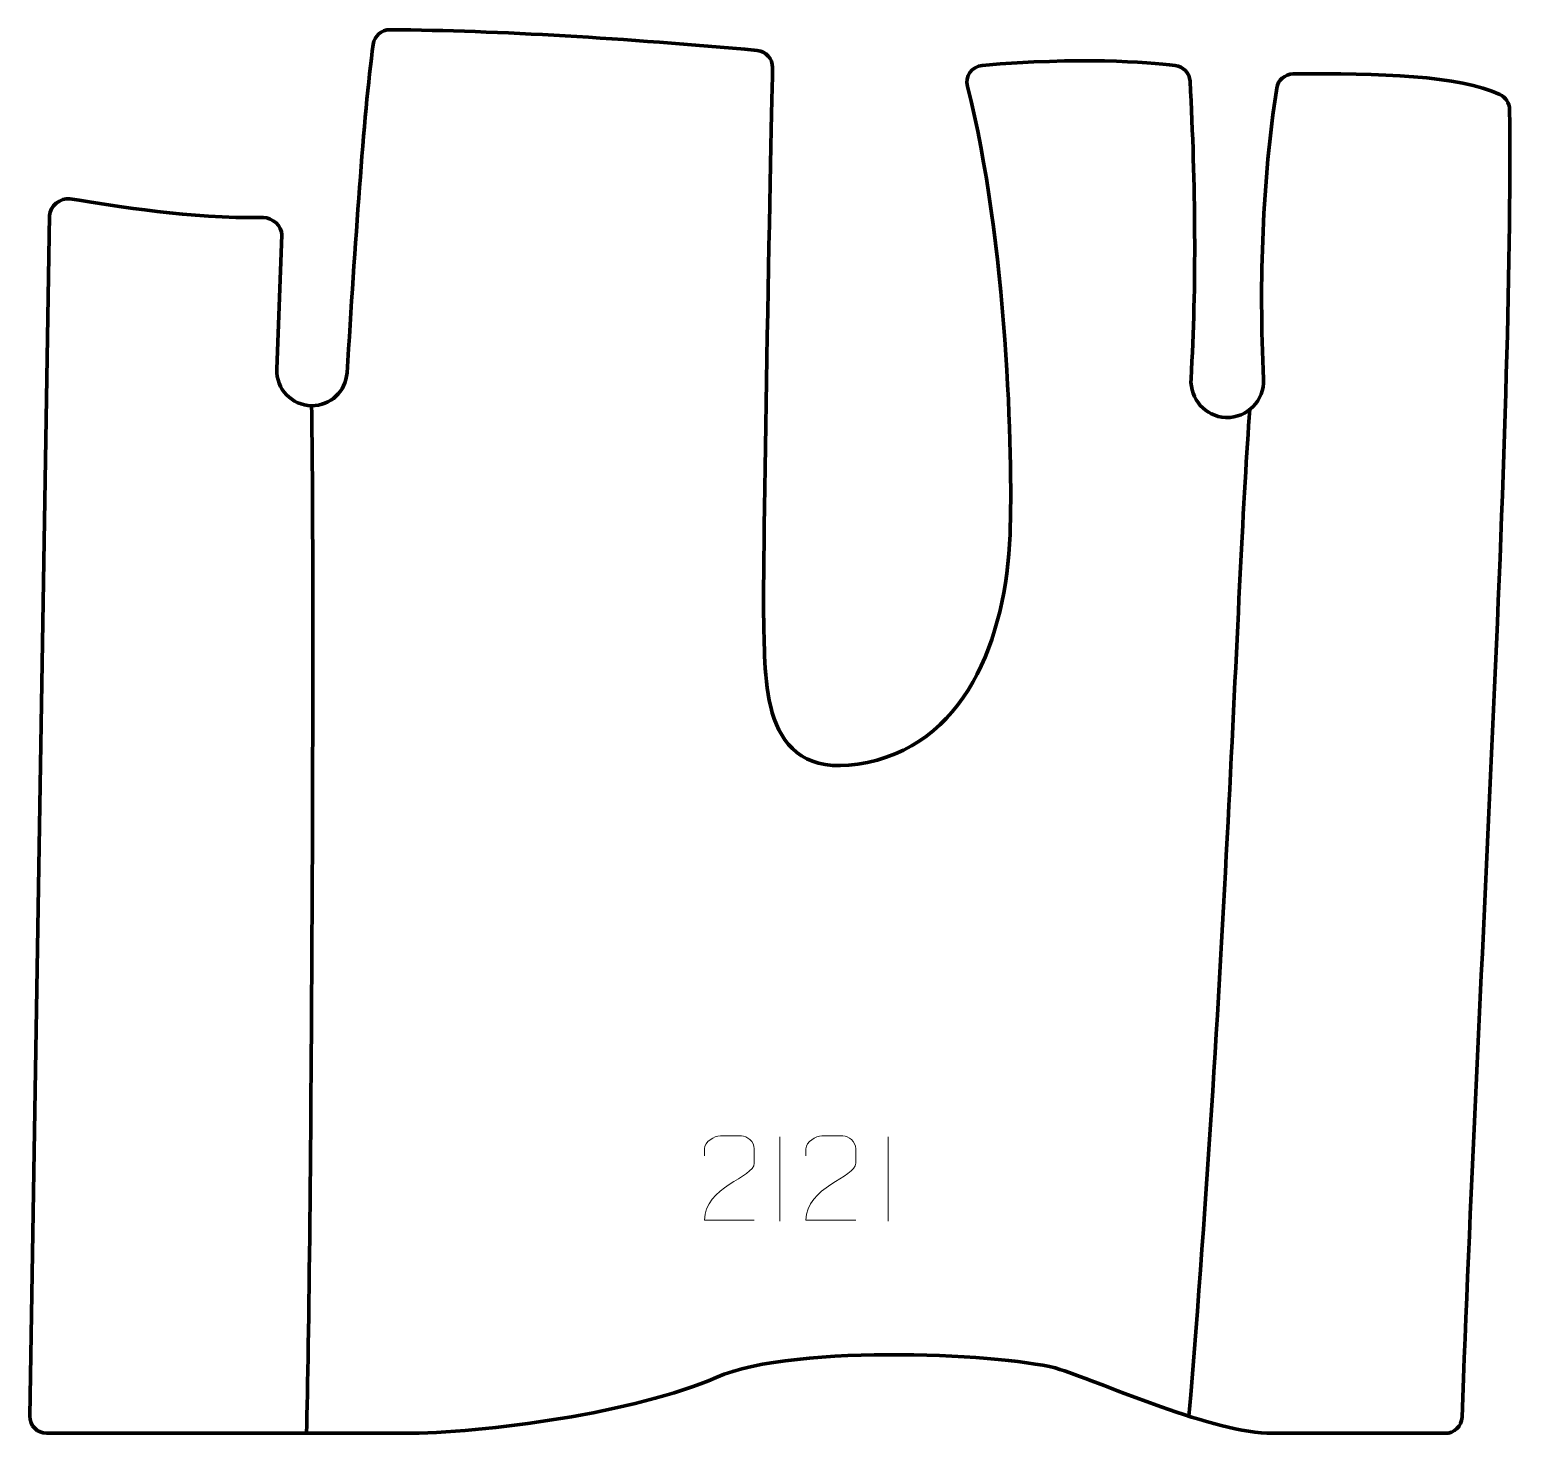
# Model space of a CAD drawing. Header units: millimetres. Extents: x -219 to 220, y -208 to 208.
import ezdxf

# ---------------------------------------------------------------- set-up
doc = ezdxf.new("R2010")
doc.units = ezdxf.units.MM
doc.header["$MEASUREMENT"] = 0
for name, color, linetype in [('layer 1', 7, 'Continuous'), ('layer 2', 7, 'Continuous'), ('layer 3', 7, 'Continuous')]:
    doc.layers.add(name, color=color, linetype=linetype)

msp = doc.modelspace()

# ---------------------------------------------------------------- linework, layer by layer
at = {"layer": 'layer 1', "color": 250, "lineweight": 9}
for points in [[(-4.5793, -144.5052), (-9.4937, -144.5049), (-14.4081, -144.5049), (-19.3222, -144.5052), (-19.3222, -144.5052), (-19.3222, -134.5729), (-4.6712, -131.9317), (-4.5793, -127.6214), (-4.5793, -127.6214), (-4.5796, -126.1973), (-4.5796, -124.7736), (-4.5793, -123.3503), (-4.5793, -123.3503), (-4.5962, -121.2732), (-6.719, -119.5484), (-8.39, -119.5311), (-8.39, -119.5311), (-10.4632, -119.5315), (-12.5361, -119.5315), (-14.6085, -119.5311), (-14.6085, -119.5311), (-16.4306, -119.5146), (-19.2553, -121.3067), (-19.3222, -123.4003), (-19.3222, -123.4003), (-19.3222, -123.4003), (-19.3222, -125.4551), (-19.3222, -125.4551)], [(25.4207, -144.5052), (20.5063, -144.5049), (15.5919, -144.5049), (10.6778, -144.5052), (10.6778, -144.5052), (10.6778, -134.5729), (25.3288, -131.9317), (25.4207, -127.6214), (25.4207, -127.6214), (25.4204, -126.1973), (25.4204, -124.7736), (25.4207, -123.3503), (25.4207, -123.3503), (25.4038, -121.2732), (23.281, -119.5484), (21.61, -119.5311), (21.61, -119.5311), (19.5368, -119.5315), (17.4639, -119.5315), (15.3915, -119.5311), (15.3915, -119.5311), (13.5694, -119.5146), (10.7447, -121.3067), (10.6778, -123.4003), (10.6778, -123.4003), (10.6778, -123.4003), (10.6778, -125.4551), (10.6778, -125.4551)]]:
    msp.add_open_spline(points, degree=3, knots=[0, 0, 0, 0, 0.125, 0.125, 0.125, 0.125, 0.25, 0.25, 0.25, 0.25, 0.375, 0.375, 0.375, 0.375, 0.5, 0.5, 0.5, 0.5, 0.625, 0.625, 0.625, 0.625, 0.75, 0.75, 0.75, 0.75, 1, 1, 1, 1], dxfattribs=at)
for points in [[(3, -119.8281), (3, -119.8281), (3, -144.8022), (3, -144.8022)], [(35, -119.8281), (35, -119.8281), (35, -144.8022), (35, -144.8022)]]:
    msp.add_open_spline(points, degree=3, dxfattribs=at)
at = {"layer": 'layer 2', "color": 230, "lineweight": 200}
msp.add_open_spline([(-218.7549, -202.4221), (-218.7549, -202.4221), (-212.94, 152.573), (-212.94, 152.573), (-212.94, 152.573), (-212.8956, 155.2946), (-209.6511, 157.8862), (-206.9562, 157.4875), (-206.9562, 157.4875), (-192.2482, 155.3133), (-171.8495, 151.612), (-149.6725, 151.956), (-149.6725, 151.956), (-147.0828, 151.9962), (-144.2038, 149.4046), (-144.2973, 146.8188), (-144.2973, 146.8188), (-144.2973, 146.8188), (-145.7309, 107.1034), (-145.7309, 107.1034), (-145.7309, 107.1034), (-145.9465, 101.2642), (-141.2983, 96.3984), (-135.4506, 96.3416), (-135.4506, 96.3416), (-129.9304, 96.288), (-125.3326, 100.5576), (-124.9823, 106.0624), (-124.9823, 106.0624), (-122.5644, 144.0767), (-120.1161, 181.7977), (-117.2628, 203.1666), (-117.2628, 203.1666), (-116.9298, 205.6618), (-114.7934, 207.5181), (-112.2738, 207.5001), (-112.2738, 207.5001), (-79.6761, 207.2683), (-42.8966, 204.921), (-3.7492, 201.3755), (-3.7492, 201.3755), (-1.1319, 201.1385), (0.8579, 198.9223), (0.8035, 196.2973), (0.8035, 196.2973), (0.2733, 170.6726), (-2.2393, 47.3842), (-1.7913, 32.7689), (-1.7913, 32.7689), (-1.291, 16.447), (-3.2902, -14.0381), (25.9975, -9.6485), (25.9975, -9.6485), (57.872, -4.8711), (69.8252, 27.5778), (71.0201, 58.2314), (71.0201, 58.2314), (71.9136, 81.1436), (70.1639, 145.069), (58.4082, 190.7375), (58.4082, 190.7375), (57.6406, 193.7192), (59.7446, 196.6744), (62.814, 196.9464), (62.814, 196.9464), (91.5045, 199.4889), (111.5669, 197.8971), (119.817, 196.9404), (119.817, 196.9404), (122.2377, 196.6596), (124.1089, 194.6809), (124.2376, 192.2495), (124.2376, 192.2495), (125.8682, 161.4594), (126.1391, 131.9676), (124.5227, 104.2777), (124.5227, 104.2777), (124.1752, 98.3276), (128.7694, 93.113), (134.7296, 92.8703), (134.7296, 92.8703), (134.8044, 92.8674), (134.8792, 92.865), (134.9536, 92.8629), (134.9536, 92.8629), (141.1777, 92.6928), (146.2277, 97.9132), (145.9441, 104.1281), (145.9441, 104.1281), (144.5908, 133.7572), (145.6537, 162.4934), (149.8458, 190.184), (149.8458, 190.184), (150.2127, 192.6072), (152.2852, 194.4089), (154.7374, 194.435), (154.7374, 194.435), (180.1102, 194.7038), (203.9114, 193.9333), (215.8367, 188.363), (215.8367, 188.363), (217.5632, 187.5565), (218.6583, 185.8184), (218.6805, 183.9141), (218.6805, 183.9141), (219.8023, 87.4809), (208.9276, -81.2063), (204.6607, -202.6821), (204.6607, -202.6821), (204.5666, -205.3713), (202.3592, -207.5), (199.6661, -207.5), (199.6661, -207.5), (199.6661, -207.5), (148.7144, -207.5), (148.7144, -207.5), (148.7144, -207.5), (131.1831, -207.5), (99.309, -192.9691), (85.7619, -188.5901), (85.7619, -188.5901), (72.2156, -184.211), (7.6696, -180.6282), (-15.8378, -190.9787), (-15.8378, -190.9787), (-39.3452, -201.3289), (-84.1804, -207.5), (-108.4847, -207.5), (-108.4847, -207.5), (-108.4847, -207.5), (-213.7557, -207.5), (-213.7557, -207.5), (-213.7557, -207.5), (-216.549, -207.5), (-218.8007, -205.2129), (-218.7549, -202.4221)], degree=3, knots=[0, 0, 0, 0, 0.02857143, 0.02857143, 0.02857143, 0.02857143, 0.05714286, 0.05714286, 0.05714286, 0.05714286, 0.08571429, 0.08571429, 0.08571429, 0.08571429, 0.11428571, 0.11428571, 0.11428571, 0.11428571, 0.14285714, 0.14285714, 0.14285714, 0.14285714, 0.17142857, 0.17142857, 0.17142857, 0.17142857, 0.2, 0.2, 0.2, 0.2, 0.22857143, 0.22857143, 0.22857143, 0.22857143, 0.25714286, 0.25714286, 0.25714286, 0.25714286, 0.28571429, 0.28571429, 0.28571429, 0.28571429, 0.31428571, 0.31428571, 0.31428571, 0.31428571, 0.34285714, 0.34285714, 0.34285714, 0.34285714, 0.37142857, 0.37142857, 0.37142857, 0.37142857, 0.4, 0.4, 0.4, 0.4, 0.42857143, 0.42857143, 0.42857143, 0.42857143, 0.45714286, 0.45714286, 0.45714286, 0.45714286, 0.48571429, 0.48571429, 0.48571429, 0.48571429, 0.51428571, 0.51428571, 0.51428571, 0.51428571, 0.54285714, 0.54285714, 0.54285714, 0.54285714, 0.57142857, 0.57142857, 0.57142857, 0.57142857, 0.6, 0.6, 0.6, 0.6, 0.62857143, 0.62857143, 0.62857143, 0.62857143, 0.65714286, 0.65714286, 0.65714286, 0.65714286, 0.68571429, 0.68571429, 0.68571429, 0.68571429, 0.71428571, 0.71428571, 0.71428571, 0.71428571, 0.74285714, 0.74285714, 0.74285714, 0.74285714, 0.77142857, 0.77142857, 0.77142857, 0.77142857, 0.8, 0.8, 0.8, 0.8, 0.82857143, 0.82857143, 0.82857143, 0.82857143, 0.85714286, 0.85714286, 0.85714286, 0.85714286, 0.88571429, 0.88571429, 0.88571429, 0.88571429, 0.91428571, 0.91428571, 0.91428571, 0.91428571, 0.94285714, 0.94285714, 0.94285714, 0.94285714, 1, 1, 1, 1], dxfattribs=at)
at = {"layer": 'layer 3', "color": 142, "lineweight": 200}
for points in [[(-135.4506, 96.3415), (-134.57, 47.3494), (-135.4664, -154.5613), (-136.9608, -207.4998)], [(123.8975, -202.4287), (135.1674, -68.1953), (138.1187, 45.8151), (141.9026, 95.209)]]:
    msp.add_open_spline(points, degree=3, dxfattribs=at)

doc.saveas('drawing.dxf')
